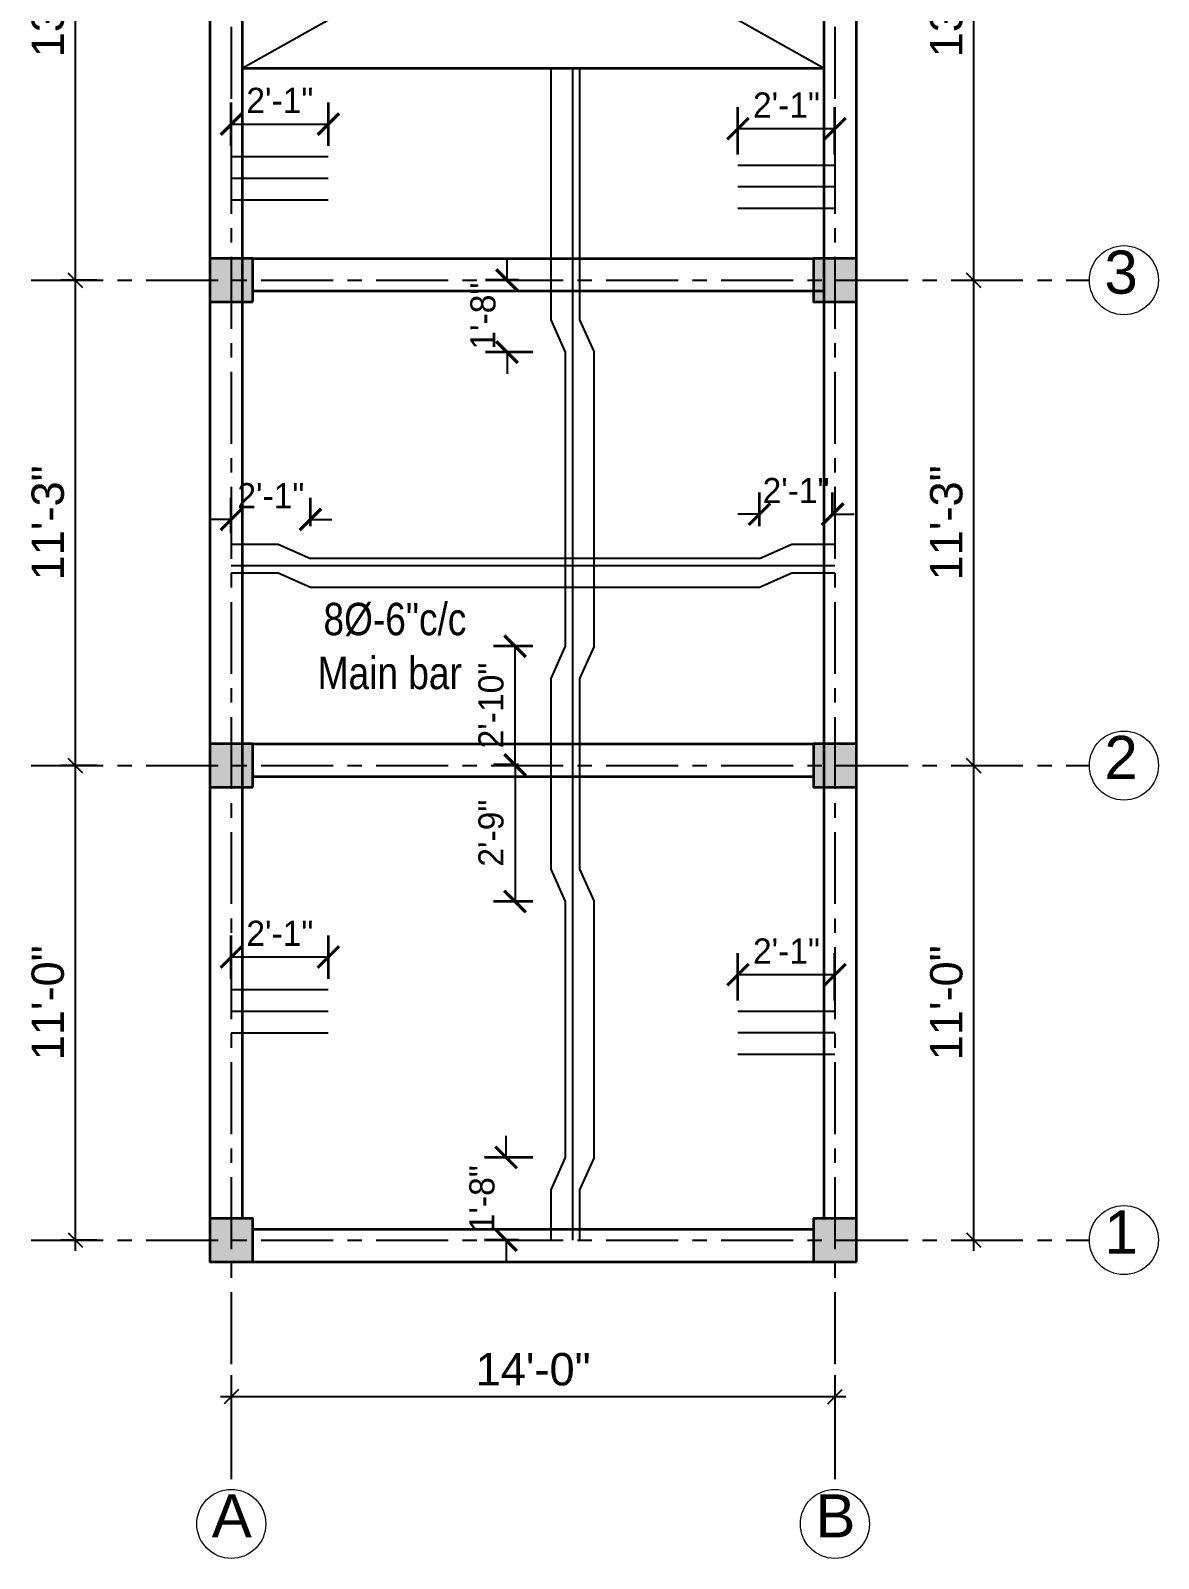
# Model space of a CAD drawing. Header units: inches. Extents: x 334224 to 340955, y 74691 to 79424.
# Drawn here: x 338865.4 to 339179.4, y 76145.2 to 76570.2 of the extents above; entities that cross this region are included whole.
import ezdxf

# ---------------------------------------------------------------- set-up
doc = ezdxf.new("R2010")
doc.units = ezdxf.units.IN
doc.header["$MEASUREMENT"] = 0
doc.linetypes.add('CENTERX2', pattern=[4, 2.5, -0.5, 0.5, -0.5])
doc.layers.get('Defpoints').update_dxf_attribs({"lineweight": 0})
for name, color, linetype in [('CENTERLINE', 252, 'CENTERX2'), ('dim', 1, 'Continuous'), ('dimension', 241, 'Continuous'), ('elev', 1, 'Continuous'), ('text', 113, 'Continuous')]:
    doc.layers.add(name, color=color, linetype=linetype)
doc.layers.add('hatch color 2', color=33, linetype='Continuous', lineweight=9)
doc.layers.add('Wall', color=20, linetype='Continuous', lineweight=35)
doc.styles.add('dim', font='ARIALN.TTF')
doc.styles.get("Standard").update_dxf_attribs({"font": 'arial.ttf', "height": 9})
doc.styles.add('style1', font='GOTHIC.TTF', dxfattribs={"height": 7})
doc.dimstyles.new('DIM-96', dxfattribs={"dimscale": 96, "dimtxt": 0.0625, "dimasz": 0.0625, "dimexe": 0.0625, "dimexo": 0.09375, "dimgap": 0.03125, "dimtad": 1, "dimzin": 0, "dimdsep": 46, "dimlunit": 4, "dimtxsty": 'style1', "dimblk": 'ARCHTICK', "dimcen": 0.125, "dimclrd": 1, "dimclre": 1, "dimclrt": 3, "dimadec": 0, "dimazin": 0, "dimtfac": 1, "dimtix": 1, "dimtofl": 0, "dimtmove": 0, "dimatfit": 3, "dimfxl": 0, "dimtolj": 1, "dimtzin": 0, "dimlwd": -1, "dimarcsym": 0})
doc.dimstyles.new('NKs1-8', dxfattribs={"dimtxt": 6, "dimasz": 4, "dimexe": 4, "dimexo": 3, "dimgap": 3, "dimtad": 1, "dimdec": 0, "dimzin": 3, "dimlunit": 4, "dimtxsty": 'Standard', "dimblk": 'OBLIQUE', "dimcen": 0, "dimdle": 3, "dimclrd": 256, "dimclre": 256, "dimclrt": 256, "dimadec": 0, "dimazin": 0, "dimtfac": 1, "dimtdec": 0, "dimtix": 1, "dimtmove": 2, "dimatfit": 2, "dimfxl": 0, "dimlwd": -1, "dimlwe": -1, "dimarcsym": 0})

# ---------------------------------------------------------------- blocks, each defined once
blk = doc.blocks.new('_OBLIQUE')
at = {"color": 0, "linetype": 'ByBlock'}
blk.add_line((-0.5, -0.5), (0.5, 0.5), dxfattribs=at)
blk = doc.blocks.new('*D392')
at = {"layer": 'Defpoints', "color": 0, "transparency": 16777216}
for p in [(338921.32, 76291.38), (339089.32, 76291.38), (338921.32, 76190.18)]:
    blk.add_point(p, dxfattribs=at)
at = {"layer": 'dimension', "transparency": 16777216}
for p, q in [((338921.32, 76196.18), (338921.32, 76186.18)), ((339089.32, 76196.18), (339089.32, 76186.18)), ((339092.32, 76190.18), (338918.32, 76190.18))]:
    blk.add_line(p, q, dxfattribs=at)
at = {"layer": 'dimension', "transparency": 16777216, "xscale": 4, "yscale": 4, "zscale": 4, "rotation": 180}
blk.add_blockref('_OBLIQUE', (338921.32, 76190.18), dxfattribs=at)
at = {"layer": 'dimension', "transparency": 16777216, "xscale": 4, "yscale": 4, "zscale": 4}
blk.add_blockref('_OBLIQUE', (339089.32, 76190.18), dxfattribs=at)
at = {"layer": 'dimension', "transparency": 16777216, "insert": (339005.32, 76197.78), "char_height": 9, "attachment_point": 5}
blk.add_mtext('14\'-0"', dxfattribs=at)
blk = doc.blocks.new('*D394')
at = {"layer": 'Defpoints', "color": 0, "transparency": 16777216}
for p in [(338976.1, 76656.75), (338877.88, 76500.75), (338976.1, 76500.75)]:
    blk.add_point(p, dxfattribs=at)
at = {"layer": 'dimension', "transparency": 16777216}
for p, q in [((338877.88, 76659.75), (338877.88, 76497.75)), ((338883.88, 76656.75), (338873.88, 76656.75)), ((338883.88, 76500.75), (338873.88, 76500.75))]:
    blk.add_line(p, q, dxfattribs=at)
at = {"layer": 'dimension', "transparency": 16777216, "xscale": 4, "yscale": 4, "zscale": 4}
for p, rotation in [((338877.88, 76656.75), 90), ((338877.88, 76500.75), 270)]:
    blk.add_blockref('_OBLIQUE', p, dxfattribs=dict(at, rotation=rotation))
at = {"layer": 'dimension', "transparency": 16777216, "insert": (338870.28, 76578.75), "char_height": 9, "attachment_point": 5, "rotation": 90}
blk.add_mtext('13\'-0"', dxfattribs=at)
blk = doc.blocks.new('*D395')
at = {"layer": 'Defpoints', "color": 0, "transparency": 16777216}
for p in [(338976.1, 76500.75), (338877.88, 76365.75), (338976.1, 76365.75)]:
    blk.add_point(p, dxfattribs=at)
at = {"layer": 'dimension', "transparency": 16777216}
for p, q in [((338877.88, 76503.75), (338877.88, 76362.75)), ((338883.88, 76500.75), (338873.88, 76500.75)), ((338883.88, 76365.75), (338873.88, 76365.75))]:
    blk.add_line(p, q, dxfattribs=at)
at = {"layer": 'dimension', "transparency": 16777216, "xscale": 4, "yscale": 4, "zscale": 4}
for p, rotation in [((338877.88, 76500.75), 90), ((338877.88, 76365.75), 270)]:
    blk.add_blockref('_OBLIQUE', p, dxfattribs=dict(at, rotation=rotation))
at = {"layer": 'dimension', "transparency": 16777216, "insert": (338870.28, 76433.25), "char_height": 9, "attachment_point": 5, "rotation": 90}
blk.add_mtext('11\'-3"', dxfattribs=at)
blk = doc.blocks.new('*D396')
at = {"layer": 'Defpoints', "color": 0, "transparency": 16777216}
for p in [(338976.1, 76365.75), (338877.88, 76233.75), (338976.1, 76233.75)]:
    blk.add_point(p, dxfattribs=at)
at = {"layer": 'dimension', "transparency": 16777216}
for p, q in [((338877.88, 76368.75), (338877.88, 76230.75)), ((338883.88, 76365.75), (338873.88, 76365.75)), ((338883.88, 76233.75), (338873.88, 76233.75))]:
    blk.add_line(p, q, dxfattribs=at)
at = {"layer": 'dimension', "transparency": 16777216, "xscale": 4, "yscale": 4, "zscale": 4}
for p, rotation in [((338877.88, 76365.75), 90), ((338877.88, 76233.75), 270)]:
    blk.add_blockref('_OBLIQUE', p, dxfattribs=dict(at, rotation=rotation))
at = {"layer": 'dimension', "transparency": 16777216, "insert": (338870.28, 76299.75), "char_height": 9, "attachment_point": 5, "rotation": 90}
blk.add_mtext('11\'-0"', dxfattribs=at)
blk = doc.blocks.new('*D398')
at = {"layer": 'Defpoints', "color": 0, "transparency": 16777216}
for p in [(339021.68, 76365.75), (339127.96, 76365.75), (339021.68, 76233.75)]:
    blk.add_point(p, dxfattribs=at)
at = {"layer": 'dimension', "transparency": 16777216}
for p, q in [((339127.96, 76230.75), (339127.96, 76368.75)), ((339121.96, 76365.75), (339131.96, 76365.75)), ((339121.96, 76233.75), (339131.96, 76233.75))]:
    blk.add_line(p, q, dxfattribs=at)
at = {"layer": 'dimension', "transparency": 16777216, "xscale": 4, "yscale": 4, "zscale": 4}
for p, rotation in [((339127.96, 76365.75), 90), ((339127.96, 76233.75), 270)]:
    blk.add_blockref('_OBLIQUE', p, dxfattribs=dict(at, rotation=rotation))
at = {"layer": 'dimension', "transparency": 16777216, "insert": (339120.37, 76299.75), "char_height": 9, "attachment_point": 5, "rotation": 90}
blk.add_mtext('11\'-0"', dxfattribs=at)
blk = doc.blocks.new('*D399')
at = {"layer": 'Defpoints', "color": 0, "transparency": 16777216}
for p in [(339033.68, 76500.75), (339127.96, 76500.75), (339021.68, 76365.75)]:
    blk.add_point(p, dxfattribs=at)
at = {"layer": 'dimension', "transparency": 16777216}
for p, q in [((339127.96, 76362.75), (339127.96, 76503.75)), ((339121.96, 76500.75), (339131.96, 76500.75)), ((339121.96, 76365.75), (339131.96, 76365.75))]:
    blk.add_line(p, q, dxfattribs=at)
at = {"layer": 'dimension', "transparency": 16777216, "xscale": 4, "yscale": 4, "zscale": 4}
for p, rotation in [((339127.96, 76500.75), 90), ((339127.96, 76365.75), 270)]:
    blk.add_blockref('_OBLIQUE', p, dxfattribs=dict(at, rotation=rotation))
at = {"layer": 'dimension', "transparency": 16777216, "insert": (339120.36, 76433.25), "char_height": 9, "attachment_point": 5, "rotation": 90}
blk.add_mtext('11\'-3"', dxfattribs=at)
blk = doc.blocks.new('*D400')
at = {"layer": 'Defpoints', "color": 0, "transparency": 16777216}
for p in [(339033.68, 76656.75), (339127.96, 76656.75), (339033.68, 76500.75)]:
    blk.add_point(p, dxfattribs=at)
at = {"layer": 'dimension', "transparency": 16777216}
for p, q in [((339127.96, 76497.75), (339127.96, 76659.75)), ((339121.96, 76656.75), (339131.96, 76656.75)), ((339121.96, 76500.75), (339131.96, 76500.75))]:
    blk.add_line(p, q, dxfattribs=at)
at = {"layer": 'dimension', "transparency": 16777216, "xscale": 4, "yscale": 4, "zscale": 4}
for p, rotation in [((339127.96, 76656.75), 90), ((339127.96, 76500.75), 270)]:
    blk.add_blockref('_OBLIQUE', p, dxfattribs=dict(at, rotation=rotation))
at = {"layer": 'dimension', "transparency": 16777216, "insert": (339120.36, 76578.75), "char_height": 9, "attachment_point": 5, "rotation": 90}
blk.add_mtext('13\'-0"', dxfattribs=at)
blk = doc.blocks.new('_ArchTick')
at = {"layer": 'dim', "color": 0, "const_width": 0.15}
blk.add_lwpolyline([(-0.5, -0.5), (0.5, 0.5)], dxfattribs=at)
blk = doc.blocks.new('*D402')
at = {"layer": 'Defpoints', "color": 0, "transparency": 16777216}
for p in [(339010.26, 76500.75), (338998.05, 76480.75), (339014.26, 76480.75)]:
    blk.add_point(p, dxfattribs=at)
at = {"layer": 'elev', "color": 1, "transparency": 16777216}
for p, q in [((338998.05, 76500.75), (338998.05, 76506.75)), ((338998.05, 76480.75), (338998.05, 76474.75))]:
    blk.add_line(p, q, dxfattribs=at)
at = {"layer": 'elev', "color": 1, "lineweight": -2, "transparency": 16777216}
for p, q in [((339001.26, 76500.75), (338992.05, 76500.75)), ((339005.26, 76480.75), (338992.05, 76480.75))]:
    blk.add_line(p, q, dxfattribs=at)
at = {"layer": 'elev', "color": 1, "transparency": 16777216, "xscale": 6, "yscale": 6, "zscale": 6}
for p, rotation in [((338998.05, 76500.75), 270), ((338998.05, 76480.75), 90)]:
    blk.add_blockref('_ArchTick', p, dxfattribs=dict(at, rotation=rotation))
at = {"layer": 'elev', "color": 3, "transparency": 16777216, "insert": (338991.38, 76490.75), "char_height": 7, "attachment_point": 5, "rotation": 90, "style": 'style1'}
blk.add_mtext('\\A1;1\'-8"', dxfattribs=at)
blk = doc.blocks.new('*D403')
at = {"layer": 'Defpoints', "color": 0, "transparency": 16777216}
for p in [(339000.29, 76398.94), (339014.26, 76398.94), (339010.26, 76365.94)]:
    blk.add_point(p, dxfattribs=at)
at = {"layer": 'elev', "color": 1, "lineweight": -2, "transparency": 16777216}
for p, q in [((339005.26, 76398.94), (338994.29, 76398.94)), ((339001.26, 76365.94), (338994.29, 76365.94))]:
    blk.add_line(p, q, dxfattribs=at)
at = {"layer": 'elev', "color": 1, "transparency": 16777216}
blk.add_line((339000.29, 76365.94), (339000.29, 76398.94), dxfattribs=at)
at = {"layer": 'elev', "color": 1, "transparency": 16777216, "xscale": 6, "yscale": 6, "zscale": 6}
for p, rotation in [((339000.29, 76398.94), 90), ((339000.29, 76365.94), 270)]:
    blk.add_blockref('_ArchTick', p, dxfattribs=dict(at, rotation=rotation))
at = {"layer": 'elev', "color": 3, "transparency": 16777216, "insert": (338993.62, 76382.44), "char_height": 7, "attachment_point": 5, "rotation": 90, "style": 'style1'}
blk.add_mtext('\\A1;2\'-10"', dxfattribs=at)
blk = doc.blocks.new('*D404')
at = {"layer": 'Defpoints', "color": 0, "transparency": 16777216}
for p in [(339010.26, 76365.94), (339000.29, 76327.94), (339014.26, 76327.94)]:
    blk.add_point(p, dxfattribs=at)
at = {"layer": 'elev', "color": 1, "lineweight": -2, "transparency": 16777216}
for p, q in [((339001.26, 76365.94), (338994.29, 76365.94)), ((339005.26, 76327.94), (338994.29, 76327.94))]:
    blk.add_line(p, q, dxfattribs=at)
at = {"layer": 'elev', "color": 1, "transparency": 16777216}
blk.add_line((339000.29, 76365.94), (339000.29, 76327.94), dxfattribs=at)
at = {"layer": 'elev', "color": 1, "transparency": 16777216, "xscale": 6, "yscale": 6, "zscale": 6}
for p, rotation in [((339000.29, 76365.94), 90), ((339000.29, 76327.94), 270)]:
    blk.add_blockref('_ArchTick', p, dxfattribs=dict(at, rotation=rotation))
at = {"layer": 'elev', "color": 3, "transparency": 16777216, "insert": (338993.62, 76346.94), "char_height": 7, "attachment_point": 5, "rotation": 90, "style": 'style1'}
blk.add_mtext('\\A1;2\'-9"', dxfattribs=at)
blk = doc.blocks.new('*D405')
at = {"layer": 'Defpoints', "color": 0, "transparency": 16777216}
for p in [(338997.78, 76256.75), (339014.26, 76256.75), (339010.26, 76233.75)]:
    blk.add_point(p, dxfattribs=at)
at = {"layer": 'elev', "color": 1, "transparency": 16777216}
for p, q in [((338997.78, 76256.75), (338997.78, 76262.75)), ((338997.78, 76233.75), (338997.78, 76227.75))]:
    blk.add_line(p, q, dxfattribs=at)
at = {"layer": 'elev', "color": 1, "lineweight": -2, "transparency": 16777216}
for p, q in [((339005.26, 76256.75), (338991.78, 76256.75)), ((339001.26, 76233.75), (338991.78, 76233.75))]:
    blk.add_line(p, q, dxfattribs=at)
at = {"layer": 'elev', "color": 1, "transparency": 16777216, "xscale": 6, "yscale": 6, "zscale": 6}
for p, rotation in [((338997.78, 76256.75), 270), ((338997.78, 76233.75), 90)]:
    blk.add_blockref('_ArchTick', p, dxfattribs=dict(at, rotation=rotation))
at = {"layer": 'elev', "color": 3, "transparency": 16777216, "insert": (338991.11, 76245.25), "char_height": 7, "attachment_point": 5, "rotation": 90, "style": 'style1'}
blk.add_mtext('\\A1;1\'-8"', dxfattribs=at)
blk = doc.blocks.new('*D406')
at = {"layer": 'Defpoints', "color": 0, "transparency": 16777216}
for p in [(338943.32, 76434.22), (338921.32, 76421.37), (338943.32, 76423.37)]:
    blk.add_point(p, dxfattribs=at)
at = {"layer": 'elev', "color": 1, "lineweight": -2, "transparency": 16777216}
for p, q in [((338921.32, 76430.37), (338921.32, 76440.22)), ((338943.32, 76432.37), (338943.32, 76440.22))]:
    blk.add_line(p, q, dxfattribs=at)
at = {"layer": 'elev', "color": 1, "transparency": 16777216}
for p, q in [((338921.32, 76434.22), (338915.32, 76434.22)), ((338943.32, 76434.22), (338949.32, 76434.22))]:
    blk.add_line(p, q, dxfattribs=at)
at = {"layer": 'elev', "color": 1, "transparency": 16777216, "xscale": 6, "yscale": 6, "zscale": 6}
blk.add_blockref('_ArchTick', (338921.32, 76434.22), dxfattribs=at)
at = {"layer": 'elev', "color": 1, "transparency": 16777216, "xscale": 6, "yscale": 6, "zscale": 6, "rotation": 180}
blk.add_blockref('_ArchTick', (338943.32, 76434.22), dxfattribs=at)
at = {"layer": 'elev', "color": 3, "transparency": 16777216, "insert": (338932.32, 76440.81), "char_height": 7, "attachment_point": 5, "style": 'style1'}
blk.add_mtext('\\A1;2\'-1"', dxfattribs=at)
blk = doc.blocks.new('*D407')
at = {"layer": 'Defpoints', "color": 0, "transparency": 16777216}
for p in [(339088.67, 76435.67), (339088.67, 76426.15), (339068.32, 76423.37)]:
    blk.add_point(p, dxfattribs=at)
at = {"layer": 'elev', "color": 1, "lineweight": -2, "transparency": 16777216}
for p, q in [((339068.32, 76432.37), (339068.32, 76441.67)), ((339088.67, 76435.15), (339088.67, 76441.67))]:
    blk.add_line(p, q, dxfattribs=at)
at = {"layer": 'elev', "color": 1, "transparency": 16777216}
for p, q in [((339068.32, 76435.67), (339062.32, 76435.67)), ((339088.67, 76435.67), (339094.67, 76435.67))]:
    blk.add_line(p, q, dxfattribs=at)
at = {"layer": 'elev', "color": 1, "transparency": 16777216, "xscale": 6, "yscale": 6, "zscale": 6}
blk.add_blockref('_ArchTick', (339068.32, 76435.67), dxfattribs=at)
at = {"layer": 'elev', "color": 1, "transparency": 16777216, "xscale": 6, "yscale": 6, "zscale": 6, "rotation": 180}
blk.add_blockref('_ArchTick', (339088.67, 76435.67), dxfattribs=at)
at = {"layer": 'elev', "color": 3, "transparency": 16777216, "insert": (339078.49, 76442.25), "char_height": 7, "attachment_point": 5, "style": 'style1'}
blk.add_mtext('\\A1;2\'-1"', dxfattribs=at)
blk = doc.blocks.new('*D408')
at = {"layer": 'Defpoints', "color": 0, "transparency": 16777216}
for p in [(338948.32, 76312.5), (338921.32, 76297.45), (338948.32, 76297.45)]:
    blk.add_point(p, dxfattribs=at)
at = {"layer": 'elev', "color": 1, "lineweight": -2, "transparency": 16777216}
for p, q in [((338921.32, 76306.45), (338921.32, 76318.5)), ((338948.32, 76306.45), (338948.32, 76318.5))]:
    blk.add_line(p, q, dxfattribs=at)
at = {"layer": 'elev', "color": 1, "transparency": 16777216}
blk.add_line((338921.32, 76312.5), (338948.32, 76312.5), dxfattribs=at)
at = {"layer": 'elev', "color": 1, "transparency": 16777216, "xscale": 6, "yscale": 6, "zscale": 6, "rotation": 180}
blk.add_blockref('_ArchTick', (338921.32, 76312.5), dxfattribs=at)
at = {"layer": 'elev', "color": 1, "transparency": 16777216, "xscale": 6, "yscale": 6, "zscale": 6}
blk.add_blockref('_ArchTick', (338948.32, 76312.5), dxfattribs=at)
at = {"layer": 'elev', "color": 3, "transparency": 16777216, "insert": (338934.82, 76319.09), "char_height": 7, "attachment_point": 5, "style": 'style1'}
blk.add_mtext('\\A1;2\'-1"', dxfattribs=at)
blk = doc.blocks.new('*D409')
at = {"layer": 'Defpoints', "color": 0, "transparency": 16777216}
for p in [(338948.32, 76544.18), (338921.32, 76529.13), (338948.32, 76529.13)]:
    blk.add_point(p, dxfattribs=at)
at = {"layer": 'elev', "color": 1, "lineweight": -2, "transparency": 16777216}
for p, q in [((338921.32, 76538.13), (338921.32, 76550.18)), ((338948.32, 76538.13), (338948.32, 76550.18))]:
    blk.add_line(p, q, dxfattribs=at)
at = {"layer": 'elev', "color": 1, "transparency": 16777216}
blk.add_line((338921.32, 76544.18), (338948.32, 76544.18), dxfattribs=at)
at = {"layer": 'elev', "color": 1, "transparency": 16777216, "xscale": 6, "yscale": 6, "zscale": 6, "rotation": 180}
blk.add_blockref('_ArchTick', (338921.32, 76544.18), dxfattribs=at)
at = {"layer": 'elev', "color": 1, "transparency": 16777216, "xscale": 6, "yscale": 6, "zscale": 6}
blk.add_blockref('_ArchTick', (338948.32, 76544.18), dxfattribs=at)
at = {"layer": 'elev', "color": 3, "transparency": 16777216, "insert": (338934.82, 76550.77), "char_height": 7, "attachment_point": 5, "style": 'style1'}
blk.add_mtext('\\A1;2\'-1"', dxfattribs=at)
blk = doc.blocks.new('*D412')
at = {"layer": 'Defpoints', "color": 0, "transparency": 16777216}
for p in [(339062.32, 76542.89), (339062.32, 76526.69), (339089.32, 76526.69)]:
    blk.add_point(p, dxfattribs=at)
at = {"layer": 'elev', "color": 1, "lineweight": -2, "transparency": 16777216}
for p, q in [((339062.32, 76535.69), (339062.32, 76548.89)), ((339089.32, 76535.69), (339089.32, 76548.89))]:
    blk.add_line(p, q, dxfattribs=at)
at = {"layer": 'elev', "color": 1, "transparency": 16777216}
blk.add_line((339089.32, 76542.89), (339062.32, 76542.89), dxfattribs=at)
at = {"layer": 'elev', "color": 1, "transparency": 16777216, "xscale": 6, "yscale": 6, "zscale": 6, "rotation": 180}
blk.add_blockref('_ArchTick', (339062.32, 76542.89), dxfattribs=at)
at = {"layer": 'elev', "color": 1, "transparency": 16777216, "xscale": 6, "yscale": 6, "zscale": 6}
blk.add_blockref('_ArchTick', (339089.32, 76542.89), dxfattribs=at)
at = {"layer": 'elev', "color": 3, "transparency": 16777216, "insert": (339075.82, 76549.48), "char_height": 7, "attachment_point": 5, "style": 'style1'}
blk.add_mtext('\\A1;2\'-1"', dxfattribs=at)
blk = doc.blocks.new('*D413')
at = {"layer": 'Defpoints', "color": 0, "transparency": 16777216}
for p in [(339062.32, 76307.57), (339062.32, 76291.38), (339089.32, 76291.38)]:
    blk.add_point(p, dxfattribs=at)
at = {"layer": 'elev', "color": 1, "lineweight": -2, "transparency": 16777216}
for p, q in [((339062.32, 76300.38), (339062.32, 76313.57)), ((339089.32, 76300.38), (339089.32, 76313.57))]:
    blk.add_line(p, q, dxfattribs=at)
at = {"layer": 'elev', "color": 1, "transparency": 16777216}
blk.add_line((339089.32, 76307.57), (339062.32, 76307.57), dxfattribs=at)
at = {"layer": 'elev', "color": 1, "transparency": 16777216, "xscale": 6, "yscale": 6, "zscale": 6, "rotation": 180}
blk.add_blockref('_ArchTick', (339062.32, 76307.57), dxfattribs=at)
at = {"layer": 'elev', "color": 1, "transparency": 16777216, "xscale": 6, "yscale": 6, "zscale": 6}
blk.add_blockref('_ArchTick', (339089.32, 76307.57), dxfattribs=at)
at = {"layer": 'elev', "color": 3, "transparency": 16777216, "insert": (339075.82, 76314.16), "char_height": 7, "attachment_point": 5, "style": 'style1'}
blk.add_mtext('\\A1;2\'-1"', dxfattribs=at)
blk = doc.blocks.new('Complete project')
at = {"layer": 'Wall'}
h = blk.add_hatch(color=256, dxfattribs=at)
h.dxf.hatch_style = 1
h.paths.add_polyline_path([(338915.31841, 76506.74742), (338915.31841, 76494.74742), (338927.31841, 76494.74742), (338927.31841, 76506.74742)])
h = blk.add_hatch(color=256, dxfattribs=at)
h.dxf.hatch_style = 1
h.paths.add_polyline_path([(339083.31841, 76506.74742), (339083.31841, 76494.74742), (339095.31841, 76494.74742), (339095.31841, 76506.74742)])
h = blk.add_hatch(color=256, dxfattribs=at)
h.dxf.hatch_style = 1
h.paths.add_polyline_path([(338915.31841, 76371.74742), (338915.31841, 76359.74742), (338927.31841, 76359.74742), (338927.31841, 76371.74742)])
h = blk.add_hatch(color=256, dxfattribs=at)
h.dxf.hatch_style = 1
h.paths.add_polyline_path([(339083.31841, 76371.74742), (339083.31841, 76359.74742), (339095.31841, 76359.74742), (339095.31841, 76371.74742)])
h = blk.add_hatch(color=256, dxfattribs=at)
h.dxf.hatch_style = 1
h.paths.add_polyline_path([(338915.31841, 76239.74742), (338915.31841, 76227.74742), (338927.31841, 76227.74742), (338927.31841, 76239.74742)])
h = blk.add_hatch(color=256, dxfattribs=at)
h.dxf.hatch_style = 1
h.paths.add_polyline_path([(339083.31841, 76239.74742), (339083.31841, 76227.74742), (339095.31841, 76227.74742), (339095.31841, 76239.74742)])
at = {"layer": 'CENTERLINE', "ltscale": 8}
for p, q in [((338921.31841, 76859.2392), (338921.31841, 76164.41818)), ((339089.31841, 76859.2392), (339089.31841, 76164.41818)), ((338833.65029, 76500.74742), (339160.13932, 76500.74742)), ((338833.65029, 76365.74742), (339160.13932, 76365.74742)), ((338833.65029, 76233.74742), (339160.13932, 76233.74742))]:
    blk.add_line(p, q, dxfattribs=at)
at = {"layer": 'dim'}
for p, q in [((338924.31841, 76650.74742), (339086.31841, 76559.74742)), ((338924.31841, 76559.74742), (339086.31841, 76650.74742))]:
    blk.add_line(p, q, dxfattribs=at)
at = {"layer": 'elev'}
for p, q in [((339010.26409, 76559.74742), (339010.26409, 76489.74742)), ((339016.26409, 76559.74742), (339016.26409, 76233.74742)), ((339018.26409, 76559.74742), (339018.26409, 76489.74742)), ((338921.31841, 76535.12697), (338948.31841, 76535.12697)), ((339089.31841, 76532.69135), (339062.31841, 76532.69135)), ((338921.31841, 76529.12697), (338948.31841, 76529.12697)), ((338921.31841, 76523.12697), (338948.31841, 76523.12697)), ((339089.31841, 76526.69135), (339062.31841, 76526.69135)), ((339089.31841, 76520.69135), (339062.31841, 76520.69135)), ((339010.26409, 76489.74742), (339014.26409, 76480.74742)), ((339018.26409, 76489.74742), (339022.26409, 76480.74742)), ((339014.26409, 76480.74742), (339014.26409, 76398.93565)), ((339022.26409, 76398.93565), (339022.26409, 76480.74742)), ((338921.31841, 76427.36783), (338934.31841, 76427.36783)), ((338934.31841, 76427.36783), (338943.31841, 76423.36783)), ((339068.31841, 76423.36783), (339077.31841, 76427.36783)), ((339077.31841, 76427.36783), (339089.31841, 76427.36783)), ((338921.31841, 76421.36783), (339089.31841, 76421.36783)), ((339068.31841, 76423.36783), (338943.31841, 76423.36783)), ((338921.31841, 76419.36783), (338934.31841, 76419.36783)), ((338934.31841, 76419.36783), (338943.31841, 76415.36783)), ((339068.31841, 76415.36783), (339077.31841, 76419.36783)), ((339077.31841, 76419.36783), (339089.31841, 76419.36783)), ((338943.31841, 76415.36783), (339068.31841, 76415.36783)), ((339014.26409, 76398.93565), (339010.26409, 76389.93565)), ((339022.26409, 76398.93565), (339018.26409, 76389.93565)), ((339010.26409, 76389.93565), (339010.26409, 76336.93565)), ((339018.26409, 76389.93565), (339018.26409, 76336.93565)), ((339010.26409, 76336.93565), (339014.26409, 76327.93565)), ((339018.26409, 76336.93565), (339022.26409, 76327.93565)), ((339014.26409, 76327.93565), (339014.26409, 76256.74742)), ((339022.26409, 76256.74742), (339022.26409, 76327.93565)), ((338921.31841, 76303.4476), (338948.31841, 76303.4476)), ((338921.31841, 76297.4476), (338948.31841, 76297.4476)), ((339089.31841, 76297.37789), (339062.31841, 76297.37789)), ((338921.31841, 76291.4476), (338948.31841, 76291.4476)), ((339089.31841, 76291.37789), (339062.31841, 76291.37789)), ((339089.31841, 76285.37789), (339062.31841, 76285.37789)), ((339014.26409, 76256.74742), (339010.26409, 76247.74742)), ((339022.26409, 76256.74742), (339018.26409, 76247.74742)), ((339010.26409, 76247.74742), (339010.26409, 76233.74742)), ((339018.26409, 76247.74742), (339018.26409, 76233.74742))]:
    blk.add_line(p, q, dxfattribs=at)
at = {"layer": 'hatch color 2'}
for centre in [(339169.74757, 76500.74742), (339169.74757, 76365.74742), (339169.74757, 76233.74742), (338921.31841, 76154.80993), (339089.31841, 76154.80993)]:
    blk.add_circle(centre, 9.60825, dxfattribs=at)
at = {"layer": 'Wall'}
for p, q in [((338915.31841, 76782.74742), (338915.31841, 76239.74742)), ((338924.31841, 76782.74742), (338924.31841, 76239.74742)), ((339086.31841, 76239.74742), (339086.31841, 76782.74742)), ((339095.31841, 76239.74742), (339095.31841, 76782.74742)), ((338927.31841, 76506.74742), (339083.31841, 76506.74742)), ((338927.31841, 76497.74742), (339086.31841, 76497.74742)), ((338927.31841, 76371.74742), (339083.31841, 76371.74742)), ((338927.31841, 76362.74742), (339083.31841, 76362.74742)), ((338927.31841, 76236.74742), (339083.31841, 76236.74742)), ((338927.31841, 76227.74742), (339083.31841, 76227.74742))]:
    blk.add_line(p, q, dxfattribs=at)
at = {"layer": 'Wall', "linetype": 'ByBlock'}
blk.add_line((338924.31841, 76559.74742), (339086.31841, 76559.74742), dxfattribs=at)
at = {"layer": 'Wall'}
for points in [[(338927.31841, 76494.74742), (338927.31841, 76506.74742), (338915.31841, 76506.74742), (338915.31841, 76494.74742), (338927.31841, 76494.74742)], [(339095.31841, 76494.74742), (339095.31841, 76506.74742), (339083.31841, 76506.74742), (339083.31841, 76494.74742), (339095.31841, 76494.74742)], [(338927.31841, 76359.74742), (338927.31841, 76371.74742), (338915.31841, 76371.74742), (338915.31841, 76359.74742), (338927.31841, 76359.74742)], [(339095.31841, 76359.74742), (339095.31841, 76371.74742), (339083.31841, 76371.74742), (339083.31841, 76359.74742), (339095.31841, 76359.74742)], [(338927.31841, 76227.74742), (338927.31841, 76239.74742), (338915.31841, 76239.74742), (338915.31841, 76227.74742), (338927.31841, 76227.74742)], [(339095.31841, 76227.74742), (339095.31841, 76239.74742), (339083.31841, 76239.74742), (339083.31841, 76227.74742), (339095.31841, 76227.74742)]]:
    blk.add_lwpolyline(points, dxfattribs=at)
at = {"layer": 'text', "char_height": 12, "width": 9.8989323, "attachment_point": 1}
for s, insert in [('3', (339164.28484, 76508.98791)), ('2', (339164.28484, 76373.98791)), ('1', (339164.28484, 76241.98791)), ('A', (338915.85569, 76163.05042)), ('B', (339083.85569, 76163.05042))]:
    blk.add_mtext(s, dxfattribs=dict(at, insert=insert))
at = {"layer": 'text', "insert": (338965.41483, 76398.93565), "char_height": 9, "width": 496.75, "attachment_point": 5, "style": 'dim'}
blk.add_mtext(' 8%%C-6"c/c \\PMain bar', dxfattribs=at)
at = {"layer": 'dimension'}
for base, p1, p2, picture, middle in [((338877.87564, 76500.74742), (338976.09562, 76656.74742), (338976.09562, 76500.74742), '*D394', (338870.27741, 76578.74742)), ((339127.96059, 76656.74742), (339033.68057, 76500.74742), (339033.68057, 76656.74742), '*D400', (339120.36236, 76578.74742)), ((338877.87564, 76365.74742), (338976.09562, 76500.74742), (338976.09562, 76365.74742), '*D395', (338870.27741, 76433.24742)), ((339127.96059, 76500.74742), (339021.68057, 76365.74742), (339033.68057, 76500.74742), '*D399', (339120.36236, 76433.24742)), ((338877.87564, 76233.74742), (338976.09562, 76365.74742), (338976.09562, 76233.74742), '*D396', (338870.28048, 76299.74742)), ((339127.96059, 76365.74742), (339021.68057, 76233.74742), (339021.68057, 76365.74742), '*D398', (339120.36543, 76299.74742))]:
    dim = blk.add_linear_dim(base=base, p1=p1, p2=p2, angle=90, dimstyle='NKs1-8', dxfattribs=at)
    dim.commit()
    dim.dimension.update_dxf_attribs({"geometry": picture, "text_midpoint": middle})
dim = blk.add_linear_dim(base=(338921.31841, 76190.18301), p1=(339089.31841, 76291.37789), p2=(338921.31841, 76291.37789), dimstyle='NKs1-8', dxfattribs=at)
dim.commit()
dim.dimension.update_dxf_attribs({"geometry": '*D392', "text_midpoint": (339005.31841, 76197.77816)})
at = {"layer": 'elev'}
for base, p1, p2, picture, middle in [((338948.31841, 76544.18239), (338921.31841, 76529.12697), (338948.31841, 76529.12697), '*D409', (338934.81841, 76550.77043)), ((339062.31841, 76542.88721), (339089.31841, 76526.69135), (339062.31841, 76526.69135), '*D412', (339075.81841, 76549.47525)), ((339088.665, 76435.66569), (339068.31841, 76423.36783), (339088.665, 76426.14745), '*D407', (339078.49171, 76442.25373)), ((338943.31841, 76434.22357), (338921.31841, 76421.36783), (338943.31841, 76423.36783), '*D406', (338932.31841, 76440.8116)), ((338948.31841, 76312.50302), (338921.31841, 76297.4476), (338948.31841, 76297.4476), '*D408', (338934.81841, 76319.09106)), ((339062.31841, 76307.57375), (339089.31841, 76291.37789), (339062.31841, 76291.37789), '*D413', (339075.81841, 76314.16178))]:
    dim = blk.add_linear_dim(base=base, p1=p1, p2=p2, text='2\'-1"', dimstyle='DIM-96', override={"dimdec": 0, "dimtdec": 0, "dimfxl": 6, "dimfxlon": 1, "dimarcsym": 2}, dxfattribs=at)
    dim.commit()
    dim.dimension.update_dxf_attribs({"geometry": picture, "text_midpoint": middle})
for base, p1, p2, text, picture, middle in [((338998.05132, 76480.74742), (339010.26409, 76500.74742), (339014.26409, 76480.74742), '1\'-8"', '*D402', (338991.37525, 76490.74742)), ((339000.29369, 76398.93565), (339010.26409, 76365.93565), (339014.26409, 76398.93565), '2\'-10"', '*D403', (338993.61762, 76382.43565)), ((339000.29369, 76327.93565), (339010.26409, 76365.93565), (339014.26409, 76327.93565), '2\'-9"', '*D404', (338993.61762, 76346.93565)), ((338997.78384, 76256.74742), (339010.26409, 76233.74742), (339014.26409, 76256.74742), '1\'-8"', '*D405', (338991.10777, 76245.24742))]:
    dim = blk.add_linear_dim(base=base, p1=p1, p2=p2, angle=90, text=text, dimstyle='DIM-96', override={"dimdec": 0, "dimtdec": 0, "dimfxl": 6, "dimfxlon": 1, "dimarcsym": 2}, dxfattribs=at)
    dim.commit()
    dim.dimension.update_dxf_attribs({"geometry": picture, "text_midpoint": middle})

msp = doc.modelspace()

# ---------------------------------------------------------------- block references
at = {"layer": 'Wall', "linetype": 'ByBlock'}
msp.add_blockref('Complete project', (0, 0), dxfattribs=at)

doc.saveas('drawing.dxf')
